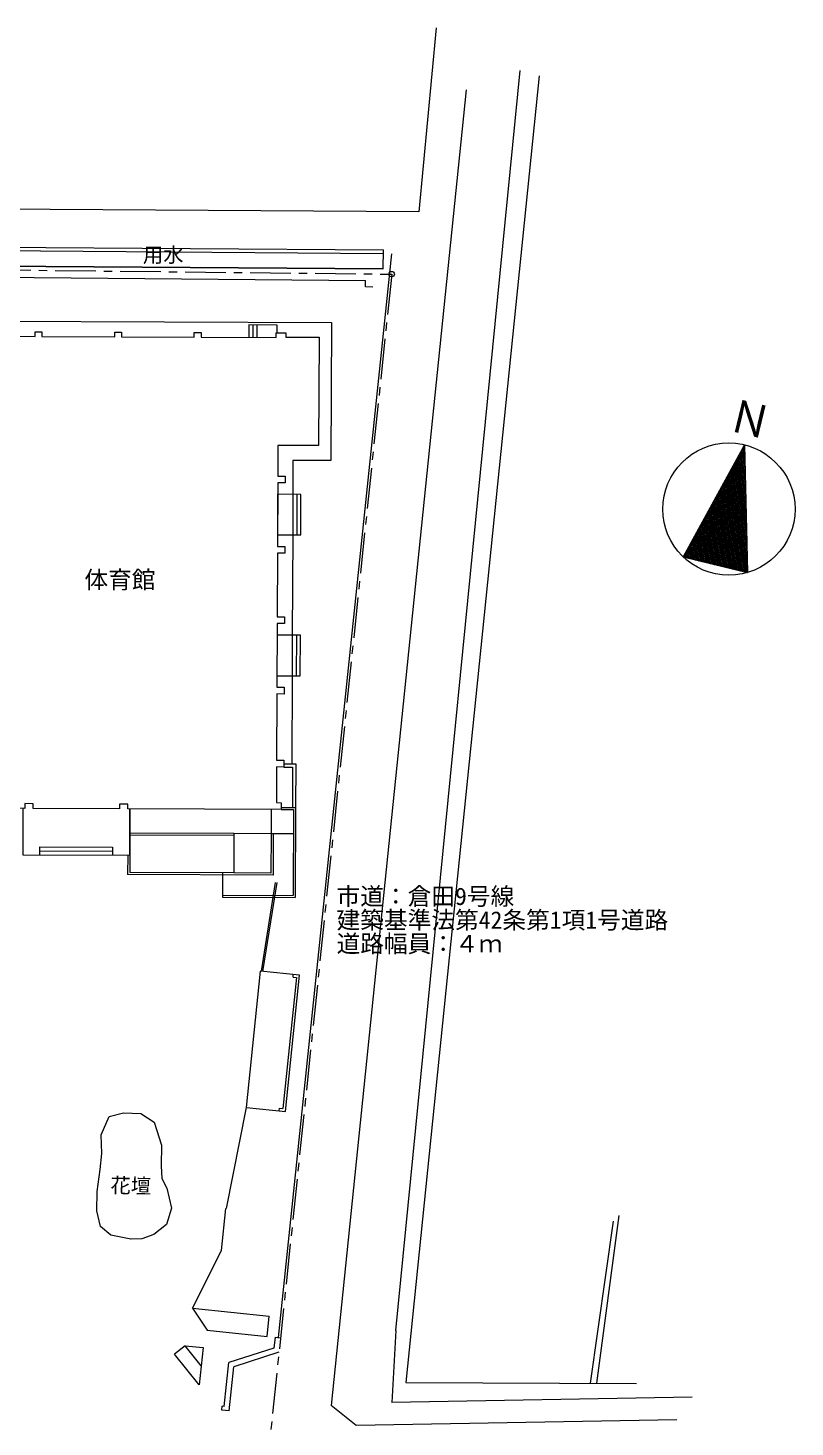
# Model space of a CAD drawing. Units: millimetres at full size, sheet at 1:600. Extents: x -122597 to 241961, y -83100 to 96007.
# Drawn here: x 51538 to 108173, y -7317 to 96007 of the extents above; entities that cross this region are included whole.
import ezdxf
from ezdxf.enums import TextEntityAlignment as Align

# ---------------------------------------------------------------- set-up
doc = ezdxf.new("R2010")
doc.units = ezdxf.units.MM
doc.header["$LTSCALE"] = 600
doc.linetypes.add('CHAIN1', pattern=[8, 5, -1, 1, -1])
doc.layers.add('1-0', color=2, linetype='Continuous', lineweight=18)
doc.styles.add('ＭＳ ゴシック', font='')
doc.styles.get('ＭＳ ゴシック').set_extended_font_data('MS Gothic')

msp = doc.modelspace()

# ---------------------------------------------------------------- linework, layer by layer
at = {"layer": '1-0', "color": 4, "lineweight": 9}
for p, q in [((81671.7, 96007.3), (80397.3, 82428.5)), ((78709.5, -176.6), (87873.9, 92858.6)), ((89275.1, 92467.8), (79433.5, -4025.7)), ((83893.2, 91427.3), (73929.1, -5739.3)), ((80397.3, 82428.5), (19926.6, 82835.8)), ((44807.1, 79855.4), (77798.2, 79623)), ((77790.8, 79316.1), (44816.8, 79573.4)), ((77764, 78208.6), (77798.2, 79623)), ((44854.8, 78461.6), (77764, 78208.6)), ((77764, 78208.6), (44854.8, 78461.6)), ((104375.6, 65109.5), (104439.1, 65122.5)), ((104418.4, 65188.2), (104440.1, 65082.1)), ((103764.6, 63987.9), (104463.7, 64130.8)), ((103825.7, 64100.1), (104461.3, 64229.9)), ((103838.6, 64123.6), (104550.4, 60639.9)), ((103886.8, 64212.2), (104458.8, 64329.1)), ((103911, 64256.7), (104536.6, 61195.2)), ((103947.9, 64324.4), (104456.3, 64428.3)), ((103983.5, 64389.8), (104522.8, 61750.4)), ((104009, 64436.5), (104453.9, 64527.4)), ((104056, 64522.9), (104509, 62305.7)), ((104070.1, 64548.7), (104451.4, 64626.6)), ((104128.5, 64655.9), (104495.2, 62861)), ((104131.2, 64660.8), (104449, 64725.8)), ((104192.3, 64773), (104446.5, 64824.9)), ((104201, 64789), (104481.5, 63416.2)), ((104253.4, 64885.2), (104444, 64924.1)), ((104273.5, 64922.1), (104467.7, 63971.5)), ((104314.5, 64997.3), (104441.6, 65023.3)), ((104326.3, 65067.4), (104369, 64529.9)), ((104345.9, 65055.1), (104453.9, 64526.8)), ((103092.6, 62754.2), (104490.8, 63039.9)), ((103153.7, 62866.3), (104488.3, 63139)), ((103214.8, 62978.5), (104485.9, 63238.2)), ((103258.7, 63059.1), (104660.6, 56197.7)), ((103275.8, 63090.7), (104483.4, 63337.4)), ((103331.2, 63192.2), (104646.8, 56753)), ((103336.9, 63202.8), (104481, 63436.6)), ((103398, 63315), (104478.5, 63535.7)), ((103403.6, 63325.2), (104633, 57308.3)), ((103459.1, 63427.1), (104476, 63634.9)), ((103476.1, 63458.3), (104619.3, 57863.5)), ((103520.2, 63539.3), (104473.6, 63734.1)), ((103548.6, 63591.4), (104605.5, 58418.8)), ((103581.3, 63651.4), (104471.1, 63833.2)), ((103621.1, 63724.4), (104591.7, 58974.1)), ((103642.4, 63763.6), (104468.6, 63932.4)), ((103693.6, 63857.5), (104577.9, 59529.3)), ((103703.5, 63875.8), (104466.2, 64031.6)), ((103766.1, 63990.6), (104564.1, 60084.6)), ((102481.6, 61632.6), (104515.4, 62048.2)), ((102542.7, 61744.8), (104513, 62147.3)), ((102603.8, 61856.9), (104510.5, 62246.5)), ((102664.9, 61969.1), (104508, 62345.7)), ((102678.8, 61994.6), (103908.6, 55975.7)), ((102726, 62081.2), (104505.6, 62444.8)), ((102751.3, 62127.6), (104013.4, 55950.4)), ((102787.1, 62193.4), (104503.1, 62544)), ((102823.8, 62260.7), (104118.3, 55925.1)), ((102848.2, 62305.6), (104500.6, 62643.2)), ((102896.2, 62393.8), (104223.1, 55899.8)), ((102909.3, 62417.7), (104498.2, 62742.4)), ((102968.7, 62526.8), (104328, 55874.4)), ((102970.4, 62529.9), (104495.7, 62841.5)), ((103031.5, 62642), (104493.3, 62940.7)), ((103041.2, 62659.9), (104432.8, 55849.1)), ((103113.7, 62793), (104537.7, 55823.8)), ((103186.2, 62926), (104642.5, 55798.5)), ((101870.7, 60511), (104540, 61056.5)), ((101931.8, 60623.2), (104537.6, 61155.6)), ((101992.9, 60735.4), (104535.1, 61254.8)), ((102053.9, 60847.5), (104532.6, 61354)), ((102115, 60959.7), (104530.2, 61453.1)), ((102171.4, 61063.1), (103174.6, 56153)), ((102176.1, 61071.8), (104527.7, 61552.3)), ((102237.2, 61184), (104525.3, 61651.5)), ((102243.9, 61196.2), (103279.5, 56127.7)), ((102298.3, 61296.1), (104522.8, 61750.6)), ((102316.4, 61329.2), (103384.3, 56102.4)), ((102359.4, 61408.3), (104520.3, 61849.8)), ((102388.8, 61462.3), (103489.2, 56077)), ((102420.5, 61520.5), (104517.9, 61949)), ((102461.3, 61595.4), (103594, 56051.7)), ((102533.8, 61728.4), (103698.9, 56026.4)), ((102606.3, 61861.5), (103803.7, 56001.1)), ((101198.6, 59277.3), (104567.1, 59965.6)), ((101259.7, 59389.5), (104564.6, 60064.7)), ((101320.8, 59501.6), (104562.2, 60163.9)), ((101381.9, 59613.8), (104559.7, 60263.1)), ((101443, 59725.9), (104557.3, 60362.3)), ((101504.1, 59838.1), (104554.8, 60461.4)), ((101565.2, 59950.3), (104552.3, 60560.6)), ((101591.5, 59998.6), (102335.9, 56355.6)), ((101626.3, 60062.4), (104549.9, 60659.8)), ((101664, 60131.6), (102440.7, 56330.3)), ((101687.4, 60174.6), (104547.4, 60758.9)), ((101736.5, 60264.7), (102545.5, 56304.9)), ((101748.5, 60286.7), (104544.9, 60858.1)), ((101809, 60397.8), (102650.4, 56279.6)), ((101809.6, 60398.9), (104542.5, 60957.3)), ((101881.4, 60530.8), (102755.2, 56254.3)), ((101953.9, 60663.9), (102860.1, 56229)), ((102026.4, 60797), (102964.9, 56203.6)), ((102098.9, 60930), (103069.8, 56178.3)), ((100587.7, 58155.7), (104591.7, 58973.9)), ((100648.8, 58267.9), (104589.2, 59073)), ((100709.9, 58380.1), (104586.8, 59172.2)), ((100771, 58492.2), (104584.3, 59271.4)), ((100832.1, 58604.4), (104581.9, 59370.5)), ((100893.1, 58716.5), (104579.4, 59469.7)), ((100954.2, 58828.7), (104576.9, 59568.9)), ((101011.6, 58934), (101497.1, 56558.2)), ((101015.3, 58940.8), (104574.5, 59668.1)), ((101076.4, 59053), (104572, 59767.2)), ((101084.1, 59067.1), (101601.9, 56532.9)), ((101137.5, 59165.2), (104569.6, 59866.4)), ((101156.6, 59200.2), (101706.8, 56507.5)), ((101229.1, 59333.2), (101811.6, 56482.2)), ((101301.6, 59466.3), (101916.5, 56456.9)), ((101374.1, 59599.4), (102021.3, 56431.6)), ((101446.5, 59732.4), (102126.2, 56406.2)), ((101519, 59865.5), (102231, 56380.9)), ((99956.3, 56930.3), (104618.8, 57883)), ((99976.7, 57034.2), (104616.3, 57982.2)), ((100037.8, 57146.3), (104613.9, 58081.3)), ((100098.9, 57258.5), (104611.4, 58180.5)), ((100160, 57370.6), (104608.9, 58279.7)), ((100221.1, 57482.8), (104606.5, 58378.8)), ((100282.2, 57595), (104604, 58478)), ((100343.3, 57707.1), (104601.6, 58577.2)), ((100404.4, 57819.3), (104599.1, 58676.3)), ((100431.7, 57869.5), (100658.3, 56760.8)), ((100465.5, 57931.4), (104596.6, 58775.5)), ((100504.2, 58002.6), (100763.1, 56735.4)), ((100526.6, 58043.6), (104594.2, 58874.7)), ((100576.7, 58135.6), (100868, 56710.1)), ((100649.2, 58268.7), (100972.8, 56684.8)), ((100721.7, 58401.8), (101077.7, 56659.5)), ((100794.2, 58534.8), (101182.5, 56634.1)), ((100866.7, 58667.9), (101287.4, 56608.8)), ((100939.1, 58801), (101392.2, 56583.5)), ((99996.8, 57071.1), (100029.2, 56912.7)), ((100069.3, 57204.2), (100134, 56887.4)), ((100141.8, 57337.2), (100238.9, 56862.1)), ((100179.8, 56876.3), (104621.2, 57783.8)), ((100214.3, 57470.3), (100343.7, 56836.7)), ((100286.8, 57603.4), (100448.6, 56811.4)), ((100359.3, 57736.4), (100553.4, 56786.1)), ((100403.4, 56822.3), (104623.7, 57684.6)), ((100626.9, 56768.3), (104626.2, 57585.5)), ((100850.5, 56714.3), (104628.6, 57486.3)), ((101074.1, 56660.3), (104631.1, 57387.1)), ((101297.6, 56606.3), (104633.5, 57288)), ((101521.2, 56552.4), (104636, 57188.8)), ((101744.7, 56498.4), (104638.5, 57089.6)), ((101968.3, 56444.4), (104640.9, 56990.4)), ((102191.9, 56390.4), (104643.4, 56891.3)), ((102415.4, 56336.4), (104645.9, 56792.1)), ((102639, 56282.4), (104648.3, 56692.9)), ((102862.5, 56228.4), (104650.8, 56593.8)), ((103086.1, 56174.4), (104653.2, 56494.6)), ((103309.7, 56120.4), (104655.7, 56395.4)), ((103533.2, 56066.4), (104658.2, 56296.2)), ((103756.8, 56012.4), (104660.6, 56197.1)), ((103980.3, 55958.4), (104663.1, 56097.9)), ((104203.9, 55904.4), (104665.5, 55998.7)), ((104427.5, 55850.4), (104668, 55899.6)), ((104651, 55796.4), (104670.5, 55800.4)), ((93537.4, -4089.3), (95182.3, 8307.4)), ((93065.6, -4087.2), (94767.5, 7881.7)), ((78709.5, -176.6), (78404.9, -5498.8)), ((79433.5, -4025.7), (96480.7, -4102.6)), ((100577.1, -5103.8), (78404.9, -5498.8)), ((75775.7, -7195.9), (73929.1, -5739.3)), ((99441.8, -6774.3), (75775.7, -7195.9))]:
    msp.add_line(p, q, dxfattribs=at)
at = {"layer": '1-0', "color": 5, "lineweight": 9}
for p, q in [((70033.7, -714.4), (78396.4, 79317.4)), ((44883.2, 77630.1), (76448.8, 77364.8)), ((48097.4, 74358.6), (73947.2, 74253.2)), ((68146.4, 74076.8), (68142.7, 73151.9)), ((68446.4, 74075.6), (68442.7, 73150.6)), ((71695.4, 61562.3), (69970.4, 61569.3)), ((71095.4, 61564.7), (71083.2, 58564.7)), ((71395.4, 61563.5), (71383.2, 58563.5)), ((71083.2, 58564.7), (71053, 51164.8)), ((71653, 51162.4), (69928, 51169.4)), ((71053, 51164.8), (71040.8, 48164.8)), ((71353, 51163.6), (71340.8, 48163.6)), ((71040.8, 48164.8), (71014.3, 41664.9)), ((59065.6, 38338.6), (59046.4, 33638.6)), ((69500.5, 38296), (69493.2, 36496)), ((70225.5, 38293.1), (71150.5, 38289.3)), ((70226.1, 38443.1), (71301.1, 38438.7)), ((71150.5, 38289.3), (71124.6, 31939.3)), ((66742, 36357.3), (59057.7, 36388.6)), ((66743.2, 36507.3), (59058.3, 36538.6)), ((71142.6, 36489.3), (69493.2, 36496)), ((69643.2, 36495.4), (69630.7, 33445.5)), ((52412.9, 35240.7), (57787.9, 35218.8)), ((58901.6, 34914.2), (58895.8, 33489.2)), ((69630.7, 33445.5), (58895.8, 33489.2)), ((66731.4, 33607.3), (59046.4, 33638.6)), ((69798.8, 32891.2), (68759.1, 26346.2)), ((69901.2, 32890.8), (68858.6, 26335.9)), ((65894.6, 31960.7), (71124.6, 31939.3)), ((66196.9, 8816.6), (67661, 16285.8)), ((65817, 5719.2), (66137.2, 8822.7)), ((63674.8, 1456.5), (65817, 5719.2)), ((63674.8, 1456.5), (69344.8, 871.6)), ((69188.1, -627.2), (69344.8, 871.6)), ((69785, -688.8), (69700.8, -1494.4)), ((69785, -688.8), (70182.9, -729.8)), ((64189.7, -4200.6), (62357.8, -1941.2)), ((69700.8, -1494.4), (66372.2, -2558.4)), ((70071.5, -1795.8), (66742.9, -2859.9)), ((66034.4, -5790.9), (66372.2, -2558.4)), ((66401.1, -6130.3), (66742.9, -2859.9)), ((65854, -6073.8), (65885.2, -5775.5)), ((66401.1, -6130.3), (65854, -6073.8)), ((66034.4, -5790.9), (65885.2, -5775.5))]:
    msp.add_line(p, q, dxfattribs=at)
at = {"layer": '1-0', "color": 7, "linetype": 'CHAIN1', "lineweight": 9}
for p, q in [((43950.3, 78200), (78391.6, 77827.8)), ((78391.6, 77827.8), (67252.9, -28770.2))]:
    msp.add_line(p, q, dxfattribs=at)
at = {"layer": '1-0'}
for p, q in [((64317.7, 73167.5), (69867.6, 73144.8)), ((104436.7, 65221.6), (99924.3, 56938)), ((104436.7, 65221.6), (104670.7, 55791.7)), ((69970.4, 61569.3), (69958.2, 58569.3)), ((99924.3, 56938), (104670.7, 55791.7)), ((69928, 51169.4), (69915.8, 48169.4)), ((70225.5, 38293.1), (58915.6, 38339.2)), ((66743.2, 36507.3), (66731.4, 33607.3)), ((69493.2, 36496), (66743.2, 36507.3)), ((69493.2, 36496), (69481.3, 33596.1)), ((69479.8, 33596.1), (66731.4, 33607.3)), ((67661, 16285.8), (68699.4, 26352.3)), ((71584.1, 26054.8), (68699.4, 26352.3)), ((71364.6, 25876.4), (70367.3, 16207.7)), ((71106, 25903), (71126.5, 26102)), ((71106, 25903), (71364.6, 25876.4)), ((70088.1, 16035.4), (70108.6, 16234.3)), ((70108.6, 16234.3), (70367.3, 16207.7))]:
    msp.add_line(p, q, dxfattribs=at)
at = {"layer": '1-0', "color": 5, "lineweight": 9}
for points in [[(77006, 76877), (76458.3, 76881.8), (76448.8, 77364.8)], [(69944.1, 73494.5), (69946.4, 74069.5), (67846.4, 74078.1), (67842.7, 73153.1)], [(73947.2, 74253.2), (73905.6, 64053.3), (71105.6, 64064.7), (71095.4, 61564.7)], [(69958.2, 58569.3), (71683.2, 58562.3), (71695.4, 61562.3)], [(69915.8, 48169.4), (71640.8, 48162.4), (71653, 51162.4)], [(70438.3, 41427.2), (71073.3, 41424.6), (71061.1, 38439.7)], [(70439.3, 41667.2), (71314.3, 41663.7), (71301.1, 38438.7), (71274, 31788.7)], [(51160.7, 38370.8), (51146.7, 34945.9), (59051.6, 34913.6), (59065.6, 38338.6)], [(52411.7, 34940.7), (52414.1, 35540.7), (57789.1, 35518.8), (57786.6, 34918.8)], [(65901.4, 33610.7), (65894, 31810.7), (71274, 31788.7)], [(59125.1, 6553.7), (57666.1, 6853.3), (56894.3, 7480.8), (56609.4, 8644.2), (56636.1, 10074.3), (56870.8, 11704.9), (56995.1, 12894.7), (56952.4, 14258), (57522.5, 15609.8), (58583.8, 15896.6), (59877.1, 15838.5), (60853.1, 15207.2), (61400.2, 13493.9), (61371.7, 11961.7), (61422.7, 11041.1), (61783.9, 10319.1), (62131.2, 8848), (61767.9, 7628.5), (60834.6, 6896.5), (59942.9, 6572.5), (59159.2, 6553)], [(63674.8, 1456.5), (64761.6, -170.6), (69188.1, -627.2)], [(64336.7, -2794.1), (63134.5, -1311.4), (62357.8, -1941.2)], [(63134.5, -1311.4), (64477.1, -1449.9), (64189.7, -4200.6)]]:
    msp.add_lwpolyline(points, dxfattribs=at)
at = {"layer": '1-0'}
for points in [[(45819.3, 73592.9), (46519.3, 73590), (46517.8, 73240), (52067.8, 73217.4), (52069.2, 73567.4), (52569.2, 73565.4), (52567.8, 73215.4), (57942.7, 73193.5), (57944.2, 73543.5), (58444.2, 73541.4), (58442.7, 73191.4), (63817.7, 73169.5), (63819.1, 73519.5), (64319.1, 73517.5), (64317.7, 73167.5)], [(69867.6, 73144.8), (69869.1, 73494.8), (70569.1, 73492), (70567.8, 73172), (73032.7, 73161.9), (73000.1, 65167), (69985.2, 65179.3), (69975.9, 62919.3), (70525.9, 62917), (70523.9, 62417.1), (69973.9, 62419.3), (69954.7, 57719.3), (70504.7, 57717.1), (70502.7, 57217.1), (69952.7, 57219.3), (69933.5, 52519.4), (70483.5, 52517.1), (70481.5, 52017.1), (69931.5, 52019.4), (69912.3, 47319.4), (70462.3, 47317.2), (70460.3, 46817.2), (69910.3, 46819.4), (69890.3, 41929.5), (70440.3, 41927.2), (70438.3, 41427.2), (69888.3, 41429.5), (69877.6, 38794.5), (70227.6, 38793.1), (70225.5, 38293.1)], [(51927.1, 38717.7), (51312.1, 38720.2), (51310.7, 38370.2), (45875.7, 38392.4), (45877.8, 38892.4), (46227.8, 38890.9), (46238.5, 41525.9)], [(58915.6, 38339.2), (58917, 38689.2), (58302, 38691.7), (58300.6, 38341.7), (51925.7, 38367.7), (51927.1, 38717.7)], [(67661, 16285.8), (70545.7, 15988.2), (71584.1, 26054.8)]]:
    msp.add_lwpolyline(points, dxfattribs=at)
at = {"layer": '1-0', "color": 7, "lineweight": 9}
msp.add_circle((78391.6, 77827.8), 200, dxfattribs=at)
at = {"layer": '1-0'}
msp.add_circle((103290.3, 60475.3), 4882.8, dxfattribs=at)

# ---------------------------------------------------------------- texts
at = {"layer": '1-0', "style": 'ＭＳ ゴシック'}
for s, height, p in [('用水', 1100, (60022.7, 78369.5)), ('体育館', 1283, (55704, 54233)), ('市道：倉田9号線', 1283, (74319.9, 30852.7)), ('建築基準法第42条第1項1号道路', 1283, (74319.9, 29102.7)), ('道路幅員：４ｍ', 1283, (74319.9, 27352.7))]:
    msp.add_text(s, height=height, dxfattribs=at).set_placement(p, align=Align.BOTTOM_LEFT)
at = {"layer": '1-0', "style": 'ＭＳ ゴシック', "width": 0.9}
msp.add_text('Ｎ', height=2430, rotation=346.422, dxfattribs=at).set_placement((102953.2, 65602.6), align=Align.BOTTOM_LEFT)
at = {"layer": '1-0', "style": 'ＭＳ ゴシック'}
msp.add_text('花壇', height=1100, rotation=358.933, dxfattribs=at).set_placement((57613.3, 9661.3), align=Align.BOTTOM_LEFT)

doc.saveas('drawing.dxf')
